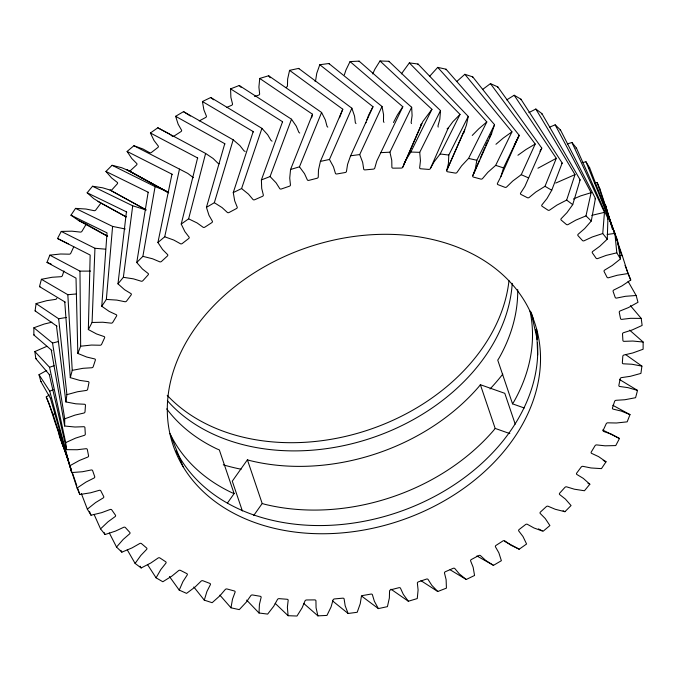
<?xml version="1.0" encoding="UTF-8"?>
<svg xmlns="http://www.w3.org/2000/svg" width="677" height="677" viewBox="0 0 677 677"><rect width="100%" height="100%" fill="white"/><g stroke="black" fill="none" stroke-linecap="round" stroke-linejoin="round"><path stroke-width="1.02" d="M51.892 350.5L33.85 334.963L33.892 327.761L44.242 324.029L51.858 322.21M612.778 405.269L630.008 414.62L627.164 421.847L616.408 422.998L608.081 422.829A1.498 1.134 -18.7 0 0 606.203 423.777L603.241 430.2A1.498 1.134 -18.7 0 0 604.036 431.604L611.28 434.109L619.48 438.501L615.748 445.576L605.086 445.821L596.979 444.941A1.498 1.134 -18.7 0 0 595.024 445.745L591.275 451.999A1.498 1.134 -18.7 0 0 591.867 453.488L598.62 456.637L606.042 461.79L601.464 468.628L591.021 467.968L583.219 466.394A1.498 1.134 -18.7 0 0 581.204 467.037L576.719 473.054A1.498 1.134 -18.7 0 0 577.1 474.611L583.278 478.368L589.845 484.216L584.463 490.757L574.358 489.2L566.945 486.941A1.498 1.134 -18.7 0 0 564.889 487.415L559.718 493.127A1.498 1.134 -18.7 0 0 559.887 494.735L565.413 499.076L571.058 505.55L564.94 511.71L555.275 509.282L548.345 506.354A1.498 1.134 -18.7 0 0 546.271 506.667L540.466 512.007A1.498 1.134 -18.7 0 0 540.415 513.657L545.239 518.514L549.893 525.555L543.106 531.267L533.992 527.984L527.603 524.438A1.498 1.134 -18.7 0 0 525.538 524.573L519.166 529.49A1.498 1.134 -18.7 0 0 518.895 531.149L522.966 536.48L526.588 544.003L519.2 549.216L510.729 545.112L504.966 540.974A1.498 1.134 -18.7 0 0 502.935 540.94L496.055 545.374A1.498 1.134 -18.7 0 0 495.572 547.033L498.847 552.779L501.378 560.7L493.482 565.346L485.756 560.48L480.67 555.8A1.498 1.134 -18.7 0 0 478.69 555.589L471.387 559.49A1.498 1.134 -18.7 0 0 470.701 561.131L473.138 567.224L474.56 575.467L466.233 579.495L459.336 573.91L454.986 568.739A1.498 1.134 -18.7 0 0 453.082 568.358L445.432 571.684A1.498 1.134 -18.7 0 0 444.544 573.284L446.118 579.664L446.422 588.135L437.757 591.503L431.757 585.258L428.194 579.656A1.498 1.134 -18.7 0 0 426.383 579.106L418.479 581.822A1.498 1.134 -18.7 0 0 417.396 583.371L418.09 589.963L417.269 598.561L408.358 601.244L403.323 594.406L400.589 588.423A1.498 1.134 -18.7 0 0 398.888 587.712L390.807 589.794A1.498 1.134 -18.7 0 0 389.554 591.266L389.36 598.003L387.422 606.643L378.367 608.598L374.356 601.244L372.468 594.956A1.498 1.134 -18.7 0 0 370.911 594.093L362.745 595.515A1.498 1.134 -18.7 0 0 361.315 596.902L360.24 603.698L357.202 612.279L348.105 613.489L345.16 605.703L344.153 599.179A1.498 1.134 -18.7 0 0 342.74 598.172L334.573 598.917A1.498 1.134 -18.7 0 0 332.999 600.194L331.045 606.99L326.949 615.418L317.902 615.867L316.057 607.734L315.939 601.041A1.498 1.134 -18.7 0 0 314.695 599.898L306.622 599.966A1.498 1.134 -18.7 0 0 304.921 601.125L302.111 607.836L296.991 616.028L288.106 615.706L287.378 607.32L288.14 600.533A1.498 1.134 -18.7 0 0 287.073 599.272L279.186 598.646A1.498 1.134 -18.7 0 0 277.367 599.67L273.736 606.237L267.66 614.09L259.02 613.007L259.418 604.451L261.068 597.647A1.498 1.134 -18.7 0 0 260.188 596.276L252.572 594.973A1.498 1.134 -18.7 0 0 250.659 595.862L246.25 602.192L239.277 609.63L230.975 607.802L232.499 599.17L235.004 592.417A1.498 1.134 -18.7 0 0 234.335 590.962L227.066 588.99A1.498 1.134 -18.7 0 0 225.077 589.726L219.932 595.768L212.138 602.699L204.285 600.144L206.908 591.529L210.251 584.911A1.498 1.134 -18.7 0 0 209.785 583.379L202.948 580.764A1.498 1.134 -18.7 0 0 200.908 581.34L195.086 587.018L186.564 593.374L179.227 590.116L182.925 581.619L187.064 575.196A1.498 1.134 -18.7 0 0 186.818 573.605L180.48 570.381A1.498 1.134 -18.7 0 0 178.415 570.787L171.983 576.042L162.819 581.755L156.082 577.828L160.821 569.543L165.713 563.391A1.498 1.134 -18.7 0 0 165.679 561.758L159.924 557.958A1.498 1.134 -18.7 0 0 157.851 558.195L150.869 562.968L141.163 567.969L135.104 563.425L140.833 555.436L146.418 549.622A1.498 1.134 -18.7 0 0 146.604 547.972L141.485 543.623A1.498 1.134 -18.7 0 0 139.428 543.69L131.981 547.93L121.843 552.17L116.529 547.05L123.172 539.451L129.4 534.043A1.498 1.134 -18.7 0 0 129.798 532.376L125.372 527.544A1.498 1.134 -18.7 0 0 123.358 527.442L115.53 531.09L105.07 534.525L100.551 528.889L108.049 521.764L114.836 516.813A1.498 1.134 -18.7 0 0 115.445 515.163L111.764 509.891A1.498 1.134 -18.7 0 0 109.818 509.612L101.685 512.65L91.014 515.231L87.35 509.146L95.609 502.562L102.904 498.128A1.498 1.134 -18.7 0 0 103.708 496.512L100.814 490.859A1.498 1.134 -18.7 0 0 98.944 490.41L90.608 492.797L79.844 494.498L77.068 488.024L86.004 482.066L93.714 478.199A1.498 1.134 -18.7 0 0 94.712 476.633L92.631 470.659A1.498 1.134 -18.7 0 0 90.87 470.05L82.408 471.751L71.677 472.563L69.824 465.768L79.336 460.495L87.367 457.237A1.498 1.134 -18.7 0 0 88.56 455.731L87.316 449.511A1.498 1.134 -18.7 0 0 85.674 448.741L77.186 449.74L66.6 449.655L65.686 442.614L75.68 438.087L83.948 435.472A1.498 1.134 -18.7 0 0 85.31 434.05L84.921 427.644A1.498 1.134 -18.7 0 0 83.415 426.722L74.995 427.018L64.67 426.019L64.713 418.826L52.535 343.044L33.892 327.761M629.661 330.156L643.15 342.037L643.108 349.239L632.758 352.971L624.329 354.917A1.498 1.134 -18.7 0 0 622.815 356.237L622.349 362.754A1.498 1.134 -18.7 0 0 623.695 363.82L631.954 364.243L641.906 366.122L640.916 373.408L630.312 376.319L621.833 377.563A1.498 1.134 -18.7 0 0 620.174 378.773L618.863 385.34A1.498 1.134 -18.7 0 0 620.03 386.525L628.044 387.65L637.514 390.409L635.585 397.704L624.846 399.743L616.392 400.285A1.498 1.134 -18.7 0 0 614.614 401.368L612.465 407.901A1.498 1.134 -18.7 0 0 613.455 409.204L621.131 411.032L630.008 414.62M372.688 73.928L374.889 69.164L380.009 60.972L388.894 61.294L440.515 110.588L439.83 119.177L437.968 125.973L438.18 127.09M64.713 418.826L75.062 415.086L83.491 413.139A1.498 1.134 -18.7 0 0 85.006 411.819L85.471 405.303A1.498 1.134 -18.7 0 0 84.126 404.237L75.866 403.822L65.914 401.935L66.905 394.649L77.508 391.746L85.987 390.494A1.498 1.134 -18.7 0 0 87.646 389.283L88.958 382.725A1.498 1.134 -18.7 0 0 87.79 381.532L79.776 380.406L70.306 377.648L72.236 370.353L82.975 368.313L91.429 367.772A1.498 1.134 -18.7 0 0 93.206 366.689L95.355 360.156A1.498 1.134 -18.7 0 0 94.365 358.852L86.69 357.033L77.813 353.436L80.656 346.209L91.42 345.058L99.739 345.228A1.498 1.134 -18.7 0 0 101.618 344.28L104.58 337.857A1.498 1.134 -18.7 0 0 103.784 336.452L96.54 333.947L88.34 329.555L90.159 255.043L57.52 238.499L61.252 231.424L71.914 231.179L80.021 232.059A1.498 1.134 -18.7 0 0 81.976 231.255L85.725 225.001A1.498 1.134 -18.7 0 0 85.683 223.85M643.15 342.037L632.826 341.039L624.406 341.335A1.498 1.134 -18.7 0 1 622.899 340.413L622.51 334.006A1.498 1.134 -18.7 0 1 623.872 332.585L632.149 329.97L642.134 325.442L641.221 318.402L630.634 318.317L622.146 319.316A1.498 1.134 -18.7 0 1 620.504 318.545L619.26 312.325A1.498 1.134 -18.7 0 1 620.454 310.819L628.484 307.561L637.996 302.289L636.143 295.494L625.413 296.306L616.959 298.007A1.498 1.134 -18.7 0 1 615.19 297.398L613.108 291.423A1.498 1.134 -18.7 0 1 614.115 289.858L621.816 285.99L630.752 280.033L627.977 273.559L617.221 275.26L608.877 277.646A1.498 1.134 -18.7 0 1 607.007 277.198L604.112 271.545A1.498 1.134 -18.7 0 1 604.925 269.928L612.211 265.494L620.471 258.91L616.806 252.826L606.135 255.407L598.011 258.445A1.498 1.134 -18.7 0 1 596.056 258.165L592.375 252.893A1.498 1.134 -18.7 0 1 592.984 251.243L599.771 246.293L607.269 239.167L607.912 218.544L576.449 148.111L571.93 142.475L567.36 143.956M299.725 133.039L298.819 132.26L296.289 126.193L291.508 119.22L239.243 85.497L230.578 88.865L230.882 97.336L232.456 103.716A1.498 1.134 -18.7 0 1 231.568 105.316L226.787 107.398M230.578 88.865L282.554 121.725L261.398 179.921L261.703 188.392L263.277 194.773A1.498 1.134 -18.7 0 1 262.388 196.372L254.738 199.707A1.498 1.134 -18.7 0 1 252.834 199.317L248.493 194.147L241.587 188.561L233.26 192.59L234.691 200.832L237.128 206.925A1.498 1.134 -18.7 0 1 236.434 208.567L229.131 212.468A1.498 1.134 -18.7 0 1 227.15 212.256L222.064 207.577L214.338 202.711L206.443 207.357L208.973 215.278L212.248 221.024A1.498 1.134 -18.7 0 1 211.766 222.682L204.894 227.117A1.498 1.134 -18.7 0 1 202.855 227.083L197.092 222.945L188.621 218.84L181.233 224.053L184.855 231.576L188.925 236.908A1.498 1.134 -18.7 0 1 188.655 238.566L182.282 243.483A1.498 1.134 -18.7 0 1 180.217 243.618L173.828 240.073L164.714 236.789L157.927 242.501L162.582 249.542L167.414 254.4A1.498 1.134 -18.7 0 1 167.354 256.05L161.549 261.39A1.498 1.134 -18.7 0 1 159.476 261.703L152.545 258.775L142.881 256.346L136.762 262.507L142.407 268.981L147.941 273.322A1.498 1.134 -18.7 0 1 148.102 274.93L142.932 280.642A1.498 1.134 -18.7 0 1 140.875 281.116L133.462 278.856L123.358 277.308L117.976 283.841L124.543 289.688L130.72 293.446A1.498 1.134 -18.7 0 1 131.101 295.003L126.616 301.02A1.498 1.134 -18.7 0 1 124.602 301.663L116.799 300.089L106.357 299.429L101.778 306.266L109.2 311.42L115.953 314.568A1.498 1.134 -18.7 0 1 116.546 316.057L112.797 322.32A1.498 1.134 -18.7 0 1 110.842 323.115L102.735 322.235L92.072 322.48L88.34 329.555M92.072 322.48L94.949 248.273L61.252 231.424M253.156 132.1L253.198 131.575L202.44 101.533L210.767 97.505L261.931 128.368L267.694 134.774L271.054 140.477L272.078 141.163M101.778 306.266L107.025 232.863L70.958 215.21L75.536 208.372L85.979 209.032L93.781 210.606A1.498 1.134 -18.7 0 0 95.795 209.963L100.281 203.946A1.498 1.134 -18.7 0 0 99.9 202.389L93.722 198.632L87.155 192.784L92.537 186.243L102.642 187.8L110.055 190.059L146.334 209.988M607.269 239.167L602.75 233.531L604.459 212.358L571.93 142.475M106.357 299.429L112.594 226.414L75.536 208.372M445.965 69.723L446.025 69.198L437.723 67.37L429.641 76.289M446.025 69.198L494.557 124.67L476.845 160.254L475.322 168.886L472.817 175.639A1.498 1.134 -18.7 0 0 473.485 177.095L480.755 179.066A1.498 1.134 -18.7 0 0 482.743 178.33L487.889 172.288L495.682 165.357L511.964 131.854L464.862 74.301L457.068 81.232M117.976 283.841L126.43 211.842L87.155 192.784M123.358 277.308L132.717 205.791L92.537 186.243M57.037 326.255L35.094 310.878L36.084 303.592L46.688 300.681L55.167 299.437A1.498 1.134 -18.7 0 0 56.826 298.227M401.402 73.861L409.34 62.91L417.98 63.993L468.247 116.41L466.445 125.05L464.71 129.882L446.752 170.409A1.498 1.134 -18.7 0 0 447.632 171.78L455.249 173.084A1.498 1.134 -18.7 0 0 457.161 172.195L461.579 165.865L468.543 158.426L486.822 121.945L437.723 67.37M136.762 262.507L148.153 192.209L105.942 171.45L112.06 165.29L121.725 167.718L128.655 170.646L168.488 192.801M327.795 127.166L327.008 126.294L325.349 119.947L321.6 112.475L268.642 75.756L259.731 78.439L258.91 87.037L259.604 93.629A1.498 1.134 -18.7 0 1 258.521 95.178L254.569 96.532M259.731 78.439L312.529 114.244L290.551 169.495L289.731 178.093L290.425 184.686A1.498 1.134 -18.7 0 1 289.35 186.234L281.437 188.951A1.498 1.134 -18.7 0 1 279.626 188.409L276.064 182.798L270.064 176.553L261.398 179.921M142.881 256.346L155.092 186.615L112.06 165.29M602.75 233.531L592.29 236.967L584.463 240.614A1.498 1.134 -18.7 0 1 582.448 240.513L578.023 235.681A1.498 1.134 -18.7 0 1 578.42 234.014L584.649 228.606L591.292 221.007L595.422 198.437L560.471 129.95L555.157 124.83L549.766 127.073M282.453 122.249L282.554 121.725M157.927 242.501L171.958 174.175L127.107 151.445L133.894 145.733L143.008 149.016L149.397 152.562M164.714 236.789L179.481 169.106L133.894 145.733M528.855 112.619L535.837 109.031L541.896 113.575L580.13 179.862L572.717 204.632L566.987 212.62L561.402 218.434A1.498 1.134 -18.7 0 0 561.216 220.084L566.336 224.434A1.498 1.134 -18.7 0 0 568.392 224.366L575.839 220.127L585.977 215.895L591.114 192.683L555.157 124.83M472.597 77.381L472.715 76.856L464.862 74.301M472.715 76.856L519.157 135.273L503.544 167.913L500.912 176.528L497.57 183.145A1.498 1.134 -18.7 0 0 498.035 184.677L504.873 187.292A1.498 1.134 -18.7 0 0 506.912 186.717L512.734 181.038L521.256 174.683L535.211 144.023L490.436 83.626L482.709 89.389M181.233 224.053L197.591 157.944L150.412 132.997L157.8 127.784L169.69 134.139M311.589 117.815L312.529 114.244M188.621 218.84L205.613 153.451L157.8 127.784M65.263 302.154L39.486 286.591L41.415 279.296L52.154 277.257L60.608 276.715A1.498 1.134 -18.7 0 0 62.386 275.632L63.917 270.969M494.557 124.67L491.663 133.267L473.739 173.727M464.71 129.882L463.787 132.929M206.443 207.357L224.772 143.693L175.622 116.3L183.518 111.654L190.44 116.012M355.984 123.612L355.332 122.664L354.545 116.089L351.879 108.21L298.633 68.402L289.578 70.357L287.64 78.997L287.446 85.734A1.498 1.134 -18.7 0 1 286.193 87.206M289.578 70.357L342.782 109.225L320.399 161.414L318.461 170.054L318.266 176.79A1.498 1.134 -18.7 0 1 317.014 178.263L308.932 180.344A1.498 1.134 -18.7 0 1 307.231 179.633L304.498 173.65L299.462 166.813L321.6 112.475M214.338 202.711L233.193 139.817L183.518 111.654M344.348 74.851L345.955 70.01L350.051 61.582L359.098 61.133L411.658 107.254L389.918 152.19L391.763 160.322L391.881 167.016A1.498 1.134 -18.7 0 0 393.125 168.158L401.199 168.091A1.498 1.134 -18.7 0 0 402.908 166.931L422.719 121.674L431.943 109.319L380.009 60.972M233.26 192.59L253.198 131.575M506.734 99.883L514.182 95.245L520.918 99.172L562.181 163.022L551.738 190.229L546.999 198.513L542.108 204.666A1.498 1.134 -18.7 0 0 542.142 206.299L547.896 210.107A1.498 1.134 -18.7 0 0 549.969 209.862L556.951 205.089L566.657 200.087L575.001 174.607L535.837 109.031M241.587 188.561L261.931 128.368M366.875 119.922L368.635 115.098L372.993 106.721L319.798 64.721L316.76 73.302L315.685 80.098A1.498 1.134 -18.7 0 1 314.983 81.215M497.587 87.409L497.773 86.884L490.436 83.626M497.773 86.884L541.786 148.102L524.895 186.437L520.757 192.86A1.498 1.134 -18.7 0 0 521.002 194.451L527.341 197.676A1.498 1.134 -18.7 0 0 529.406 197.269L535.837 192.014L545.002 186.302L556.299 158.333L514.182 95.245M270.064 176.553L291.508 119.22M339.473 117.773L342.782 109.225M77.813 353.436L76.019 278.137L46.992 262.38L49.836 255.153L60.591 254.002L68.919 254.171A1.498 1.134 -18.7 0 0 70.797 253.223L73.759 246.8M500.912 176.528L519.157 135.273M372.993 106.721L350.398 156.294L347.58 164.359L346.506 171.154A1.498 1.134 -18.7 0 1 345.075 172.542L336.909 173.964A1.498 1.134 -18.7 0 1 335.352 173.1L333.465 166.813L329.454 159.459L351.879 108.21M472.817 175.639L479.434 160.161M480.255 158.223L484.808 147.586M485.637 145.648L486.873 142.745M402.908 166.931L421.813 123.586L420.722 124.509M440.515 110.588L419.723 152.35L420.451 160.737L419.681 167.532A1.498 1.134 -18.7 0 0 420.747 168.785L428.634 169.411A1.498 1.134 -18.7 0 0 430.454 168.387L434.084 161.82L440.16 153.967L460.047 114.405L409.34 62.91M463.728 131.778L446.752 170.409L448.402 163.606L448.8 155.05L468.247 116.41M430.454 168.387L448.267 127.987L452.862 121.716L460.047 114.405M350.051 61.582L402.823 106.754L376.776 161.067L374.821 167.862A1.498 1.134 -18.7 0 1 373.247 169.14L365.081 169.885A1.498 1.134 -18.7 0 1 363.667 168.878L362.66 162.353L359.715 154.568L382.006 106.458L328.895 63.511L319.798 64.721M403.509 164.985L405.709 160.221L410.829 152.037L431.943 109.319M518.954 135.798L514.224 145.259M489.319 138.006L491.663 133.267M520.664 99.68L520.918 99.172M541.515 148.618L541.786 148.102M539.941 151.183L540.991 149.473M524.26 407.986L512.54 403.847L513.987 401.563A190.872 144.269 -18.7 0 0 529.981 311.048M541.575 114.075L541.896 113.575M561.851 163.512L562.181 163.022M515.214 424.115L504.788 393.32L480.374 384.705L478.664 386.889A190.872 144.269 -18.7 0 1 250.033 460.597L247.401 459.81L232.287 481.169L242.374 510.974M227.472 503.003L234.115 493.601L219.323 449.9L216.852 448.876A190.872 144.269 -18.7 0 1 166.711 408.874M253.731 515.476L262.194 503.519L247.401 459.81M402.823 106.754L397.458 114.862L393.464 122.537M480.374 384.705L495.166 428.414L493.457 430.597A190.872 144.269 -18.7 0 1 264.825 504.297L262.194 503.519M560.091 130.424L560.471 129.95M579.732 180.327L580.13 179.862M448.267 127.987L447.082 128.825M576.017 148.559L576.449 148.111M594.981 198.877L595.422 198.437M589.168 168.277L589.65 167.854L585.986 161.769L582.322 162.632M607.413 218.959L607.912 218.544M365.605 122.935L366.189 122.478M486.822 121.945L478.834 128.74L472.25 135.442M77.068 488.024L53.085 414.527L46.248 396.967L49.294 394.911M599.407 189.357L599.932 188.976L597.156 182.502L594.474 182.9M68.199 459.446L59.559 437.029L60.092 436.657M616.908 240.343L617.441 239.971L589.65 167.854M511.964 131.854L503.273 138.049L495.953 144.286M71.677 472.563L50.411 398.271L40.857 381.506L39.004 374.711L46.73 370.421M53.085 414.527L55.472 413.241M535.211 144.023L525.902 149.566L517.93 155.253M199.224 120.929L205.613 117.51A1.498 1.134 -18.7 0 0 206.299 115.869L203.862 109.776L202.44 101.533M573.411 199.021L580.595 195.907L591.114 192.683M66.6 449.655L49.277 374.508L35.779 358.598L34.865 351.558L46.806 346.353M69.824 465.768L49.734 391.188L53.187 389.681M556.299 158.333L537.944 168.226M34.865 351.558L49.548 367.272L54.101 365.715M575.001 174.607L555.766 183.061M591.791 215.354L604.459 212.358M290.551 169.495L299.462 166.813M52.535 343.044L58.18 341.606M320.399 161.414L329.454 159.459M36.084 303.592L58.645 318.765L66.371 317.454M607.159 234.462L614.894 233.404L616.806 252.826M350.618 155.778L359.715 154.568M41.415 279.296L67.827 294.707L76.552 293.945M62.766 443.528L62.106 443.596L66.795 455.206M619.633 255.737L622.298 255.61L627.977 273.559M380.872 152.638L389.918 152.19M49.836 255.153L79.971 271.122L90.583 271.096M604.671 204.462L605.323 204.437L612.507 229.537M40.857 381.506L41.509 381.481M46.248 396.967L49.023 403.441L54.702 421.39L55.353 421.382M410.829 152.037L419.723 152.35M94.949 248.273L105.316 249.153M35.779 358.598L36.414 358.632M50.411 398.271L51.046 398.321M440.16 153.967L448.8 155.05M112.594 226.414L125.262 228.978M219.263 163.792L218.045 163.318L213.137 158.503L205.613 153.451M33.85 334.963L34.468 335.056M49.277 374.508L49.886 374.609M468.543 158.426L476.845 160.254M132.717 205.791L145.58 209.802M245.159 151.453L244.033 150.869L239.878 145.58L233.193 139.817M35.094 310.878L35.686 311.022M495.682 165.357L503.544 167.913M155.092 186.615L164.062 190.102L168.658 192.606L126.802 169.656L168.658 192.606M39.486 286.591L40.045 286.786M495.166 428.414L509.815 433.585M68.25 243.864L57.52 238.499M51.224 264.115L46.992 262.38M234.115 493.601L231.652 492.585A190.872 144.269 -18.7 0 1 169.927 433.458M521.256 174.683L528.593 177.941M179.481 169.106L187.774 173.405L193.377 177.679M587.974 483.31L589.845 484.216M603.199 460.394L606.042 461.79M563.069 510.78L564.94 511.71M602.691 429.997L619.48 438.501M70.958 215.21L78.38 220.363L85.133 223.512L107.668 236.188M538.452 528.881L542.175 530.793M504.492 541.321L519.2 549.216M97.987 201.458L126.252 216.945L99.9 202.389M78.38 220.363L107.508 236.324M145.437 209.523L110.055 190.059A1.498 1.134 -18.7 0 0 112.111 189.585L117.282 183.873A1.498 1.134 -18.7 0 0 117.113 182.265L111.587 177.924L105.942 171.45M476.921 555.961L493.482 565.346M545.002 186.302L551.738 190.229M450.078 569.755L466.233 579.495M619.463 379.475L637.514 390.409M420.925 580.646L437.757 591.503M390.993 589.202L408.358 601.244M625.65 354.596L641.906 366.122M210.767 97.505L213.636 99.798M361.459 595.963L378.367 608.598M566.657 200.087L572.717 204.632M332.576 600.931L348.105 613.489M303.787 603.478L317.902 615.867M170.545 134.706L172.034 136.026M239.243 85.497L241.046 87.325M275.2 603.385L288.106 615.706M585.977 215.895L591.292 221.007M383.986 122.41L383.47 121.395L383.571 114.667L382.006 106.458M246.64 600.093L259.02 613.007M219.881 595.125L230.975 607.802M268.642 75.756L270.157 77.77M630.422 305.674L641.221 318.402M193.817 586.976L204.285 600.144M411.481 123.569L411.117 122.503L412.107 115.699L411.658 107.254M169.445 576.508L179.227 590.116M126.43 211.842L126.726 212.265M39.004 374.711L49.734 391.188M147.484 564.533L156.082 577.828M298.633 68.402L298.912 68.842M140.097 566.167L141.163 567.969M127.251 549.8L135.104 563.425M628.095 281.378L636.143 295.494M127.107 151.445L131.761 158.486L136.585 163.343A1.498 1.134 -18.7 0 1 136.534 164.993L130.729 170.333A1.498 1.134 -18.7 0 1 128.655 170.646M120.861 550.308L121.843 552.17M148.153 192.209L148.381 192.666M109.344 532.977L116.529 547.05M328.895 63.511L329.115 63.976M104.173 532.604L105.07 534.525M94.086 514.418L100.551 528.889M585.986 161.769L614.894 233.404M89.457 511.355L91.014 515.231M170.926 435.802L183.095 466.724M150.412 132.997L154.034 140.52L158.105 145.851A1.498 1.134 -18.7 0 1 157.834 147.51L151.462 152.427A1.498 1.134 -18.7 0 1 150.015 152.824M625.057 265.401L630.752 280.033M81.342 493.55L87.35 509.146M171.958 174.175L172.127 174.658M597.156 182.502L622.298 255.61M54.702 421.39L71.347 469.804M72.371 472.766L76.789 485.612M77.804 488.574L79.844 494.498M512.54 403.847L497.747 360.139L499.194 357.862A190.872 144.269 -18.7 0 0 517.71 289.561M599.932 188.976L614.191 232.676M617.754 243.602L621.325 254.527M359.098 61.133L359.242 61.615M605.323 204.437L609.892 221.311M487.872 140.444L488.024 141.011M175.622 116.3L178.153 124.221L181.428 129.967A1.498 1.134 -18.7 0 1 180.945 131.626L174.065 136.06A1.498 1.134 -18.7 0 1 172.61 136.339M531.648 314.839L537.242 339.549A190.872 144.269 -18.7 0 0 535.82 329.504M49.548 367.272L65.686 442.614M197.591 157.944L197.692 158.443M51.308 350.339L64.67 426.019M617.441 239.971L620.471 258.91M388.894 61.294L388.979 61.793M58.442 430.047L59.559 437.029M56.487 326.052L65.914 401.935M58.645 318.765L66.905 394.649M64.755 301.891L70.306 377.648M224.772 143.693L224.806 144.209M67.827 294.707L72.236 370.353M536.616 329.098A190.872 144.269 -18.7 0 1 295.468 532.122A190.872 144.269 -18.7 0 1 229.647 290.865A190.872 144.269 -18.7 0 1 536.616 329.098L537.665 354.934M417.98 63.993L417.997 64.51M79.971 271.122L80.656 346.209M508.986 280.642A190.872 144.269 -18.7 0 1 368.711 429.836A190.872 144.269 -18.7 0 1 167.202 395.326M502.791 374.119A220.237 166.466 -18.7 0 1 490.038 388.979M241.114 469.229A220.237 166.466 -18.7 0 1 223.283 464.837M512.235 283.375A190.872 144.269 -18.7 0 1 372.435 437.714A190.872 144.269 -18.7 0 1 167.346 400.623M537.487 342.596A190.872 144.269 -18.7 0 1 388.826 515.214A190.872 144.269 -18.7 0 1 176.054 450.755M531.013 312.021A190.872 144.269 -18.7 0 1 533.51 319.688"/></g></svg>
